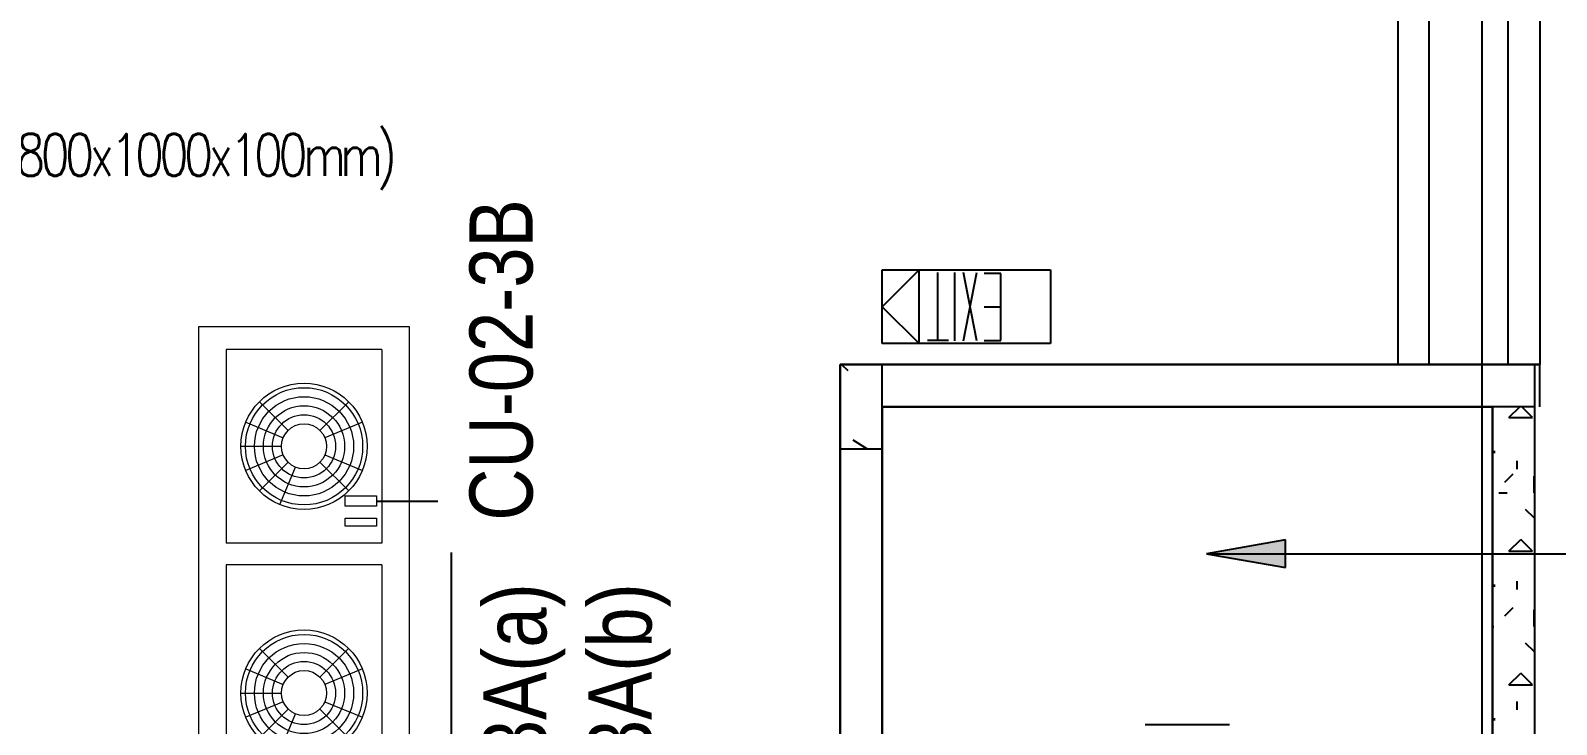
# Model space of a CAD drawing. Header units: millimetres. Extents: x -145636 to 131102, y -135903 to -7470.
# Drawn here: x 64196 to 71449, y -82898 to -79601 of the extents above; entities that cross this region are included whole.
import ezdxf

# ---------------------------------------------------------------- set-up
doc = ezdxf.new("R2010")
doc.units = ezdxf.units.MM
doc.layers.add('M-_ACON-MVEN-_N', color=222, linetype='Continuous')
doc.layers.add('M_ARCHI', color=8, linetype='Continuous')
for name, color, linetype, lineweight in [('M-ACMV TEXT', 7, 'Continuous', 5), ('M-ACMV_Condensing Unit', 222, 'Continuous', 25), ('M-ACMV_Plinth', 8, 'Continuous', 0), ('M-ACMV_Ref Pipe', 134, '500-1-RP', 25)]:
    doc.layers.add(name, color=color, linetype=linetype, lineweight=lineweight)
doc.styles.add('Arial', font='arial.ttf', dxfattribs={"width": 0.8, "height": 90})
doc.styles.add('Arial Narrow', font='ARIALN.TTF', dxfattribs={"height": 100})
doc.styles.get("Standard").update_dxf_attribs({"font": 'arial.ttf'})
doc.linetypes.add('500-1-RP', pattern='A,0.75,-0.5,0.75,-0.5,0.75,-0.5,0.75,-1.7,["RP",Standard,S=1,R=0,X=-1,Y=-0.5],-1.7', length=7.9)

# ---------------------------------------------------------------- blocks, each defined once
blk = doc.blocks.new('PUCY')
at = {"layer": 'M-_ACON-MVEN-_N', "linetype": 'ByBlock', "lineweight": 0, "ltscale": 100}
for p, q in [((1101652.8, 56602.9), (1101652.8, 55862.9)), ((1101652.8, 56602.9), (1102572.8, 56602.9)), ((1102572.8, 56602.9), (1102572.8, 55862.9)), ((1101998, 56510.1), (1102071.8, 56331.9)), ((1102153.8, 56331.9), (1102227.6, 56510.1)), ((1102037, 56308.7), (1101900.6, 56445.1)), ((1102188.5, 56308.7), (1102324.9, 56445.1)), ((1101900.6, 56020.8), (1102037, 56157.2)), ((1102324.9, 56020.8), (1102188.5, 56157.2)), ((1102389.9, 56118.1), (1102211.8, 56191.9)), ((1101998, 55955.8), (1102071.8, 56134)), ((1102112.8, 55932.9), (1102112.8, 56125.8)), ((1102153.8, 56134), (1102227.6, 55955.8)), ((1101652.8, 55862.9), (1102572.8, 55862.9))]:
    blk.add_line(p, q, dxfattribs=at)
at = {"layer": 'M-_ACON-MVEN-_N', "lineweight": 0}
for points in [[(1102347.8, 56427.9), (1102347.8, 56577.9), (1102397.8, 56577.9), (1102397.8, 56427.9)], [(1102454, 56427.9), (1102454, 56577.9), (1102491.5, 56577.9), (1102491.5, 56427.9)]]:
    blk.add_lwpolyline(points, close=True, dxfattribs=at)
at = {"layer": 'M-_ACON-MVEN-_N', "linetype": 'ByBlock', "lineweight": 0, "ltscale": 100}
for radius in [300, 278.6, 235.7, 192.9, 192.9, 150, 107.1]:
    blk.add_circle((1102112.8, 56232.9), radius, dxfattribs=at)
blk = doc.blocks.new('A$C85aab3c4')
at = {"layer": 'M-ACMV_Condensing Unit', "linetype": 'ByBlock', "lineweight": 0, "ltscale": 100}
for p, q in [((-610, 0), (-610, -740)), ((-610, 0), (610, 0)), ((610, 0), (610, -740)), ((-114.8, -92.8), (-41, -271)), ((41, -271), (114.8, -92.8)), ((-75.8, -294.2), (-212.1, -157.9)), ((75.8, -294.2), (212.1, -157.9)), ((277.2, -484.8), (99, -411)), ((-212.1, -582.1), (-75.8, -445.8)), ((-114.8, -647.2), (-41, -469)), ((0, -670), (0, -477.1)), ((41, -469), (114.8, -647.2)), ((212.1, -582.1), (75.8, -445.8)), ((-610, -740), (610, -740))]:
    blk.add_line(p, q, dxfattribs=at)
at = {"layer": 'M-ACMV_Condensing Unit', "lineweight": 0}
for points in [[(385, -175), (385, -25), (435, -25), (435, -175)], [(491.2, -175), (491.2, -25), (528.7, -25), (528.7, -175)]]:
    blk.add_lwpolyline(points, close=True, dxfattribs=at)
at = {"layer": 'M-ACMV_Condensing Unit', "linetype": 'ByBlock', "lineweight": 0, "ltscale": 100}
for radius in [300, 278.6, 235.7, 192.9, 192.9, 150, 107.1]:
    blk.add_circle((0, -370), radius, dxfattribs=at)
blk = doc.blocks.new('RF Archi 21.10.2024')
at = {"layer": 'M_ARCHI'}
blk.add_hatch(color=8, dxfattribs=at).paths.add_polyline_path([(-96619.2, -98492.2), (-96244.2, -98558.4), (-96244.2, -98426.1)])
blk.add_hatch(color=8, dxfattribs=at).paths.add_polyline_path([(-96619.2, -98492.2), (-96244.2, -98558.4), (-96244.2, -98426.1)])
at = {"layer": 'M_ARCHI', "color": 8}
for p, q in [((-95311, -25375.2), (-95311, -128210.3)), ((-95711, -70413.5), (-95711, -97593.5)), ((-95561, -97593.5), (-95561, -70413.5)), ((-95186, -97593.5), (-95186, -94928.5)), ((-95036, -95078.5), (-95036, -97593.5)), ((-97986, -97143.5), (-98161, -97318.5)), ((-98161, -97493.5), (-98161, -97143.5)), ((-98161, -97143.5), (-97361, -97143.5)), ((-97986, -97493.5), (-97986, -97143.5)), ((-97896.1, -97478.1), (-97896.1, -97155.7)), ((-97816.1, -97480.7), (-97816.1, -97155.7)), ((-97712.1, -97480.7), (-97775, -97155.7)), ((-97775, -97480.7), (-97712.1, -97155.7)), ((-97597.1, -97161), (-97677.1, -97161)), ((-97597.1, -97478.4), (-97597.1, -97161)), ((-97361, -97143.5), (-97361, -97493.5)), ((-98161, -97318.5), (-97986, -97493.5)), ((-97677.1, -97318.5), (-97597.1, -97318.5)), ((-97946.1, -97478.1), (-97846.1, -97478.1)), ((-97677.1, -97478.4), (-97597.1, -97478.4)), ((-97361, -97493.5), (-98161, -97493.5)), ((-98061, -97593.5), (-98361, -97593.5)), ((-98361, -105278.5), (-98361, -97593.5)), ((-98361, -97593.5), (-95061, -97593.5)), ((-98161, -97593.5), (-98361, -97593.5)), ((-98361, -97593.5), (-98361, -97993.5)), ((-98161, -97993.5), (-98161, -97593.5)), ((-96961, -97593.5), (-98061, -97593.5)), ((-95061, -97593.5), (-96961, -97593.5)), ((-95711, -97593.5), (-95561, -97593.5)), ((-95186, -97593.5), (-95036, -97593.5)), ((-95036, -97593.5), (-95061, -97593.5)), ((-95061, -97593.5), (-95061, -97793.5)), ((-95036, -97793.5), (-95036, -97593.5)), ((-98361, -97793.5), (-98361, -103778.5)), ((-98161, -97793.5), (-98061, -97793.5)), ((-98161, -103778.5), (-98161, -97793.5)), ((-98161, -97793.5), (-98161, -100928.5)), ((-95261, -97793.5), (-98161, -97793.5)), ((-98061, -97793.5), (-96961, -97793.5)), ((-96961, -97793.5), (-95261, -97793.5)), ((-95261, -104878.5), (-95261, -97793.5)), ((-95261, -97793.5), (-95261, -100578.5)), ((-95061, -97793.5), (-95261, -97793.5)), ((-95061, -97793.5), (-95061, -101478.5)), ((-98361, -97993.5), (-98161, -97993.5)), ((-96244.2, -98426.1), (-96619.2, -98492.2)), ((-96244.2, -98426.1), (-96619.2, -98492.2)), ((-96619.2, -98492.2), (-96244.2, -98558.4)), ((-96619.2, -98492.2), (-94451.3, -98492.2)), ((-96619.2, -98492.2), (-96244.2, -98558.4)), ((-96619.2, -98492.2), (-94451.3, -98492.2)), ((-96244.2, -98558.4), (-96244.2, -98426.1)), ((-96244.2, -98558.4), (-96244.2, -98426.1)), ((-96911, -99303.5), (-96511, -99303.5))]:
    blk.add_line(p, q, dxfattribs=at)
at = {"layer": 'M_ARCHI', "color": 8, "linetype": 'Continuous'}
for p, q in [((-98354.6, -97593.5), (-98324.2, -97621.3)), ((-95182.2, -97845.2), (-95130.5, -97793.5)), ((-95069.9, -97845.2), (-95121.7, -97793.5)), ((-95182.1, -97845.2), (-95069.9, -97845.2)), ((-98300.2, -97950.6), (-98232.9, -97993.5)), ((-95251.6, -98013.8), (-95251.6, -98003.9)), ((-95142.4, -98090.9), (-95142.4, -98051.2)), ((-95202, -98152.8), (-95162.3, -98113.1)), ((-95063.1, -98202.3), (-95063.1, -98123)), ((-95061, -98125.1), (-95063.1, -98123)), ((-95229.7, -98202.3), (-95190, -98202.3)), ((-95063.1, -98202.4), (-95061, -98200.3)), ((-95063.1, -98321.4), (-95102.8, -98281.8)), ((-95182.2, -98480.2), (-95126.1, -98424.1)), ((-95069.9, -98480.2), (-95126.1, -98424.1)), ((-95182.1, -98480.2), (-95069.9, -98480.2)), ((-95251.6, -98648.8), (-95251.6, -98638.9)), ((-95142.4, -98662.4), (-95142.4, -98622.7)), ((-95202, -98787.8), (-95162.3, -98748.1)), ((-95063.1, -98837.3), (-95063.1, -98758)), ((-95061, -98760.1), (-95063.1, -98758)), ((-95261, -98837.3), (-95253.5, -98837.3)), ((-95063.1, -98837.4), (-95061, -98835.3)), ((-95063.1, -98956.5), (-95102.8, -98916.8)), ((-95182.2, -99115.2), (-95126.1, -99059.1)), ((-95069.9, -99115.2), (-95126.1, -99059.1)), ((-95182.1, -99115.2), (-95069.9, -99115.2)), ((-95142.4, -99233.9), (-95142.4, -99194.2)), ((-95251.6, -99283.8), (-95251.6, -99273.9))]:
    blk.add_line(p, q, dxfattribs=at)

msp = doc.modelspace()

# ---------------------------------------------------------------- linework, layer by layer
at = {"layer": 'M-ACMV_Plinth', "color": 7}
msp.add_lwpolyline([(64996.3, -85807.7), (64996.3, -81007.7), (65996.3, -81007.7), (65996.3, -85807.7)], close=True, dxfattribs=at)
at = {"layer": 'M-ACMV_Ref Pipe', "color": 241, "ltscale": 0.25, "true_color": 0xf7abae}
for p, q in [((65841.3, -81836.5), (66196.3, -81836.5)), ((66196.3, -81836.5), (66196.3, -86223))]:
    msp.add_line(p, q, dxfattribs=at)

# ---------------------------------------------------------------- block references
at = {"layer": 'M-ACMV_Condensing Unit', "linetype": 'ByBlock', "lineweight": 0, "ltscale": 100, "rotation": 270}
msp.add_blockref('PUCY', (9263.4, 1020536.3), dxfattribs=at)
at = {"layer": 'M-ACMV_Condensing Unit', "rotation": 270}
msp.add_blockref('A$C85aab3c4', (65866.3, -82748.8), dxfattribs=at)
at = {"layer": 'M_ARCHI', "color": 8, "linetype": 'Continuous'}
msp.add_blockref('RF Archi 21.10.2024', (166405.7, 16405.4), dxfattribs=at)

# ---------------------------------------------------------------- texts
at = {"layer": 'M-ACMV TEXT', "linetype": 'Continuous', "insert": (62554.4, -80358.5), "char_height": 200, "width": 4348.276, "attachment_point": 7, "line_spacing_factor": 0.8, "style": 'Arial'}
msp.add_mtext('{\\Fromans|c0;\\T0.8;PLINTH SIZE:2x(4800x1000x100mm) }', dxfattribs=at)

# ---------------------------------------------------------------- next in the draw order: texts
at = {"layer": 'M-ACMV TEXT', "color": 7, "insert": (66282.8, -81929.8), "char_height": 300, "width": 1313.542, "attachment_point": 1, "rotation": 90, "style": 'Arial Narrow', "bg_fill": 2}
msp.add_mtext('CU-02-3B', dxfattribs=at)
at = {"layer": 'M-ACMV TEXT', "color": 7, "insert": (66348.3, -84174.5), "char_height": 300, "width": 1977.407, "attachment_point": 1, "rotation": 90, "style": 'Arial Narrow', "bg_fill": 3, "box_fill_scale": 1.2, "bg_fill_color": 256, "bg_fill_transparency": 0}
msp.add_mtext('CU-02-3A(a)\\PCU-02-3A(b)', dxfattribs=at)

doc.saveas('drawing.dxf')
